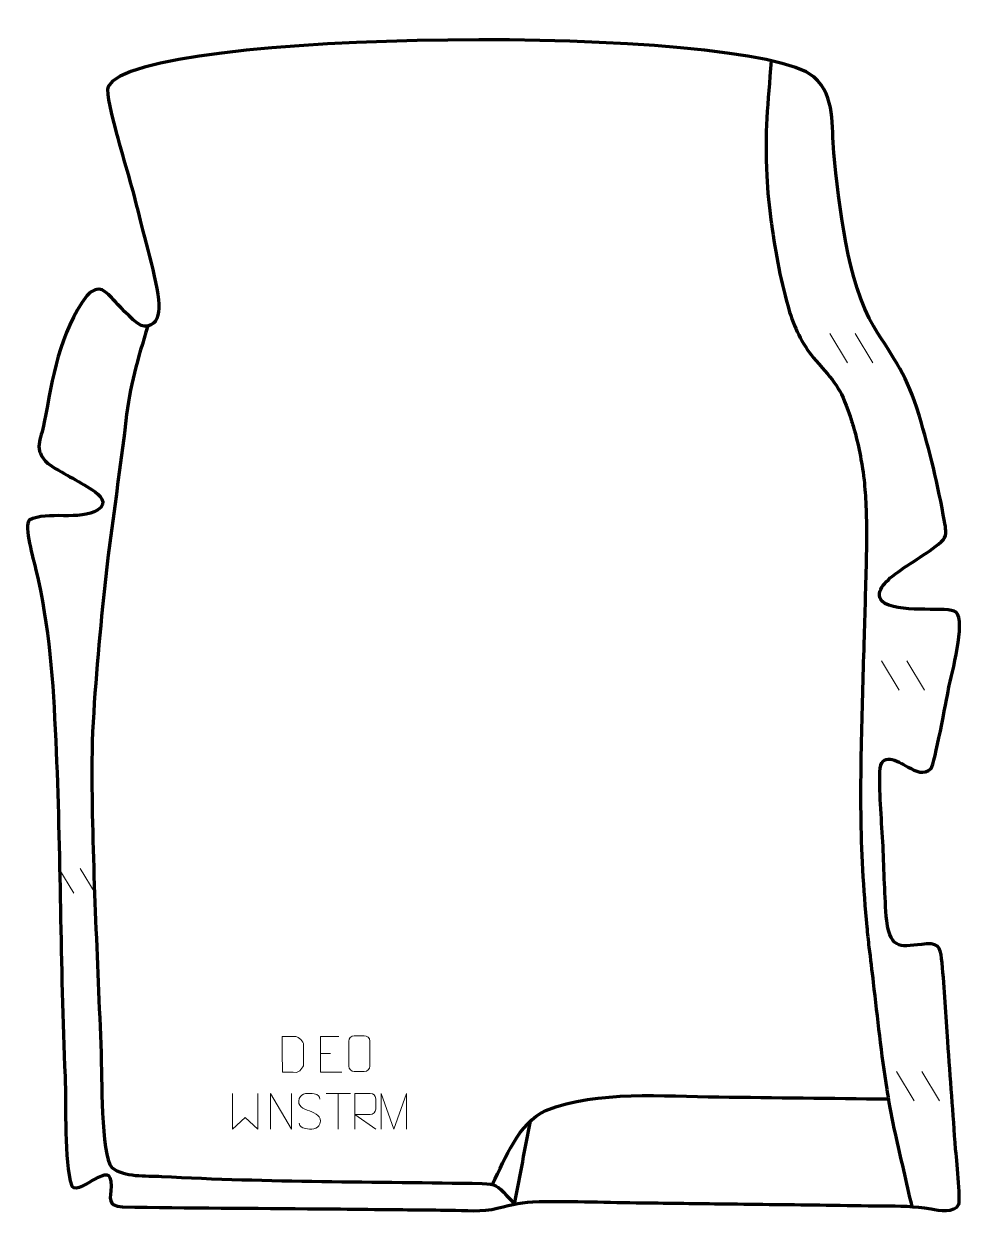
# Model space of a CAD drawing. Header units: millimetres. Extents: x 1078 to 1736, y 17 to 848.
import ezdxf

# ---------------------------------------------------------------- set-up
doc = ezdxf.new("R2010")
doc.units = ezdxf.units.MM
doc.header["$MEASUREMENT"] = 0
doc.layers.add('layer 1', color=7, linetype='Continuous')
doc.layers.add('layer 2', color=7, linetype='Continuous')

msp = doc.modelspace()

# ---------------------------------------------------------------- linework, layer by layer
at = {"layer": 'layer 1', "color": 142, "lineweight": 158}
for points, knots in [([(1599.9129, 821.9224), (1597.5865, 792.1728), (1595.1848, 771.6496), (1596.8235, 741.5487), (1596.8235, 741.5487), (1597.417, 730.6467), (1598.4063, 719.9078), (1599.8935, 709.0902), (1599.8935, 709.0902), (1599.8935, 709.0902), (1600.0299, 708.1098), (1600.0299, 708.1098), (1600.0299, 708.1098), (1603.0812, 687.0172), (1606.6271, 666.7931), (1612.8074, 646.3415), (1612.8074, 646.3415), (1616.96, 633.3517), (1622.1904, 622.8012), (1631.1852, 612.4409), (1631.1852, 612.4409), (1643.6705, 598.2669), (1648.3698, 593.3428), (1654.5781, 574.829), (1654.5781, 574.829), (1655.5998, 571.7821), (1656.5277, 568.7137), (1657.4403, 565.6329), (1657.4403, 565.6329), (1660.8667, 553.9084), (1663.1518, 542.0784), (1664.6437, 529.9623), (1664.6437, 529.9623), (1664.6437, 529.9623), (1664.7376, 529.1052), (1664.7376, 529.1052), (1664.7376, 529.1052), (1665.365, 523.2287), (1665.7543, 517.3725), (1666.0382, 511.4708), (1666.0382, 511.4708), (1666.9993, 490.8371), (1666.1319, 470.1307), (1665.6343, 449.4935), (1665.6343, 449.4935), (1665.3986, 439.5853), (1665.1254, 429.6788), (1664.8218, 419.7724), (1664.8218, 419.7724), (1664.0586, 395.6618), (1663.3022, 371.5539), (1662.779, 347.4365), (1662.779, 347.4365), (1662.4229, 330.5303), (1662.2536, 313.6396), (1662.409, 296.7297), (1662.409, 296.7297), (1662.6901, 270.0747), (1664.1925, 243.5435), (1666.6713, 217.0055), (1666.6713, 217.0055), (1667.122, 212.2644), (1667.6237, 207.5365), (1668.1734, 202.806), (1668.1734, 202.806), (1669.18, 194.5666), (1670.2294, 186.3366), (1671.1693, 178.0888), (1671.1693, 178.0888), (1673.9786, 153.1385), (1676.6373, 128.2647), (1680.599, 103.4582), (1680.599, 103.4582), (1680.599, 103.4582), (1680.9012, 101.5758), (1680.9012, 101.5758), (1680.9012, 101.5758), (1682.4938, 91.8158), (1684.3209, 82.1602), (1686.4525, 72.503), (1686.4525, 72.503), (1690.264, 55.5417), (1694.1676, 38.6014), (1698.0785, 21.6627)], [0, 0, 0, 0, 0.04545455, 0.04545455, 0.04545455, 0.04545455, 0.09090909, 0.09090909, 0.09090909, 0.09090909, 0.13636364, 0.13636364, 0.13636364, 0.13636364, 0.18181818, 0.18181818, 0.18181818, 0.18181818, 0.22727273, 0.22727273, 0.22727273, 0.22727273, 0.27272727, 0.27272727, 0.27272727, 0.27272727, 0.31818182, 0.31818182, 0.31818182, 0.31818182, 0.36363636, 0.36363636, 0.36363636, 0.36363636, 0.40909091, 0.40909091, 0.40909091, 0.40909091, 0.45454545, 0.45454545, 0.45454545, 0.45454545, 0.5, 0.5, 0.5, 0.5, 0.54545455, 0.54545455, 0.54545455, 0.54545455, 0.59090909, 0.59090909, 0.59090909, 0.59090909, 0.63636364, 0.63636364, 0.63636364, 0.63636364, 0.68181818, 0.68181818, 0.68181818, 0.68181818, 0.72727273, 0.72727273, 0.72727273, 0.72727273, 0.77272727, 0.77272727, 0.77272727, 0.77272727, 0.81818182, 0.81818182, 0.81818182, 0.81818182, 0.86363636, 0.86363636, 0.86363636, 0.86363636, 0.90909091, 0.90909091, 0.90909091, 0.90909091, 1, 1, 1, 1]), ([(1164.6608, 636.6654), (1157.3093, 613.1939), (1152.1007, 594.9893), (1149.2308, 570.3391), (1149.2308, 570.3391), (1143.8428, 524.6362), (1136.4617, 479.8135), (1132.2791, 433.8543), (1132.2791, 433.8543), (1129.1532, 398.827), (1125.4218, 361.5131), (1125.4467, 326.437), (1125.4467, 326.437), (1125.7477, 260.7352), (1129.4977, 194.4629), (1131.9411, 128.7504), (1131.9411, 128.7504), (1132.3881, 114.3052), (1131.906, 57.7124), (1139.3637, 48.8009), (1139.3637, 48.8009), (1148.1395, 41.96), (1163.2238, 43.2065), (1174.1, 42.6053), (1174.1, 42.6053), (1248.9663, 38.6597), (1323.288, 38.9556), (1398.1538, 37.701), (1398.1538, 37.701), (1407.7488, 37.5402), (1408.587, 35.9206), (1415.0816, 29.3219), (1415.0816, 29.3219), (1416.9586, 27.4148), (1418.6714, 25.5443), (1420.4011, 23.5026)], [0, 0, 0, 0, 0.1, 0.1, 0.1, 0.1, 0.2, 0.2, 0.2, 0.2, 0.3, 0.3, 0.3, 0.3, 0.4, 0.4, 0.4, 0.4, 0.5, 0.5, 0.5, 0.5, 0.6, 0.6, 0.6, 0.6, 0.7, 0.7, 0.7, 0.7, 0.8, 0.8, 0.8, 0.8, 1, 1, 1, 1]), ([(1405.3525, 37.4952), (1414.5498, 55.4563), (1423.1198, 79.6414), (1442.6006, 88.6907), (1442.6006, 88.6907), (1479.5908, 102.9915), (1524.1555, 98.5217), (1563.2699, 98.1222), (1563.2699, 98.1222), (1602.6133, 97.7195), (1641.9554, 97.2248), (1681.2978, 96.7321)], [0, 0, 0, 0, 0.25, 0.25, 0.25, 0.25, 0.5, 0.5, 0.5, 0.5, 1, 1, 1, 1]), ([(1431.6552, 81.2658), (1427.9694, 62.3479), (1424.284, 43.4299), (1420.5977, 24.512), (1420.5977, 24.512), (1420.5977, 24.512), (1420.4011, 23.5026), (1420.4011, 23.5026)], [0, 0, 0, 0, 0.33333333, 0.33333333, 0.33333333, 0.33333333, 1, 1, 1, 1])]:
    msp.add_open_spline(points, degree=3, knots=knots, dxfattribs=at)
at = {"layer": 'layer 2', "color": 242, "lineweight": 158}
msp.add_open_spline([(1629.738, 810.7012), (1645.1977, 796.1919), (1641.9047, 776.7837), (1643.5956, 757.4226), (1643.5956, 757.4226), (1647.2301, 721.866), (1653.1703, 666.6482), (1671.5921, 636.223), (1671.5921, 636.223), (1686.2156, 612.3594), (1694.8081, 602.3863), (1703.198, 574.4172), (1703.198, 574.4172), (1710.6017, 549.5323), (1716.382, 525.5343), (1720.9773, 499.9773), (1720.9773, 499.9773), (1721.6596, 496.1829), (1722.8932, 490.6279), (1720.2259, 487.3888), (1720.2259, 487.3888), (1711.5336, 479.0225), (1696.8966, 471.1421), (1686.7479, 463.5671), (1686.7479, 463.5671), (1680.9097, 459.1792), (1669.4878, 449.6385), (1679.2851, 442.8304), (1679.2851, 442.8304), (1693.5334, 435.9189), (1723.1098, 440.8418), (1728.9793, 436.8483), (1728.9793, 436.8483), (1736.098, 430.0307), (1725.8956, 393.4206), (1723.802, 383.2763), (1723.802, 383.2763), (1722.236, 375.4931), (1714.0351, 330.8101), (1711.6431, 327.6554), (1711.6431, 327.6554), (1706.5278, 322.4665), (1701.0065, 325.6233), (1695.5215, 328.5665), (1695.5215, 328.5665), (1687.5436, 332.8974), (1676.459, 340.0242), (1675.7989, 325.2465), (1675.7989, 325.2465), (1675.2864, 308.4626), (1677.2119, 290.1556), (1678.0533, 273.2098), (1678.0533, 273.2098), (1678.866, 256.0315), (1679.0056, 238.329), (1680.5853, 221.2531), (1680.5853, 221.2531), (1683.6628, 199.7922), (1690.5629, 203.3784), (1708.3277, 205.0331), (1708.3277, 205.0331), (1718.4004, 205.6362), (1718.3058, 200.3442), (1719.2125, 191.7389), (1719.2125, 191.7389), (1721.1083, 173.7465), (1721.8675, 154.9879), (1723.2003, 136.85), (1723.2003, 136.85), (1724.1319, 124.1713), (1725.0634, 111.4928), (1725.9949, 98.8142), (1725.9949, 98.8142), (1726.9031, 86.4527), (1727.8114, 74.091), (1728.7197, 61.7294), (1728.7197, 61.7294), (1729.1893, 55.8768), (1732.1667, 26.3724), (1730.957, 23.1453), (1730.957, 23.1453), (1727.9435, 16.9323), (1717.1787, 19.0172), (1711.7266, 19.8969), (1711.7266, 19.8969), (1698.743, 21.9466), (1690.4063, 22.0518), (1677.3946, 22.0926), (1677.3946, 22.0926), (1664.3424, 22.1336), (1651.2872, 22.4718), (1638.2354, 22.6409), (1638.2354, 22.6409), (1626.4549, 22.7845), (1614.6745, 22.9282), (1602.8941, 23.0717), (1602.8941, 23.0717), (1591.1136, 23.2154), (1579.3331, 23.359), (1567.5527, 23.5025), (1567.5527, 23.5025), (1548.4492, 23.7355), (1529.3458, 23.9683), (1510.2422, 24.2012), (1510.2422, 24.2012), (1486.1656, 24.5067), (1461.8102, 25.3667), (1437.763, 25.0645), (1437.763, 25.0645), (1425.777, 24.8602), (1419.9868, 23.4036), (1408.5979, 20.3495), (1408.5979, 20.3495), (1398.7455, 17.7074), (1385.8974, 18.9997), (1375.5218, 19.104), (1375.5218, 19.104), (1358.0022, 19.2802), (1340.4826, 19.4585), (1322.9629, 19.6357), (1322.9629, 19.6357), (1310.2213, 19.7647), (1297.4798, 19.8935), (1284.7382, 20.0224), (1284.7382, 20.0224), (1238.8488, 20.4779), (1192.7325, 20.4784), (1146.8762, 21.3851), (1146.8762, 21.3851), (1135.9343, 22.2221), (1138.5023, 26.9283), (1139.0132, 35.7881), (1139.0132, 35.7881), (1138.4291, 46.5388), (1135.4489, 44.8896), (1127.1887, 40.5015), (1127.1887, 40.5015), (1124.1463, 38.8853), (1114.2323, 31.9469), (1111.4342, 35.8109), (1111.4342, 35.8109), (1105.6499, 54.385), (1107.8384, 91.3751), (1106.7663, 112.4125), (1106.7663, 112.4125), (1103.2871, 190.522), (1103.8526, 268.6492), (1100.2479, 346.8357), (1100.2479, 346.8357), (1098.391, 389.1669), (1095.9696, 425.7006), (1086.2209, 467.2453), (1086.2209, 467.2453), (1084.797, 473.0114), (1077.9681, 497.0905), (1081.7882, 501.0606), (1081.7882, 501.0606), (1094.533, 507.653), (1117.0862, 500.2877), (1129.6096, 508.1746), (1129.6096, 508.1746), (1137.4441, 513.1086), (1130.7319, 518.8282), (1125.8039, 522.1526), (1125.8039, 522.1526), (1115.7302, 528.695), (1104.4344, 533.993), (1094.7279, 540.5114), (1094.7279, 540.5114), (1084.2165, 551.2009), (1089.8479, 556.2771), (1092.3072, 569.3578), (1092.3072, 569.3578), (1098.0157, 599.9085), (1102.8014, 632.1654), (1121.9479, 657.7369), (1121.9479, 657.7369), (1130.6674, 666.6461), (1134.9524, 661.0029), (1141.9525, 653.5477), (1141.9525, 653.5477), (1145.6188, 649.6216), (1157.0318, 636.7744), (1161.9576, 636.3921), (1161.9576, 636.3921), (1169.7394, 636.2359), (1171.878, 642.1643), (1172.2398, 648.9441), (1172.2398, 648.9441), (1172.7883, 663.529), (1162.2422, 697.3597), (1158.4697, 713.4469), (1158.4697, 713.4469), (1153.5157, 734.5719), (1146.9156, 754.8469), (1141.4762, 775.7103), (1141.4762, 775.7103), (1140.1595, 780.916), (1135.0757, 799.7903), (1136.8452, 803.9286), (1136.8452, 803.9286), (1157.714, 844.4085), (1584.2777, 847.7049), (1629.738, 810.7012)], degree=3, knots=[0, 0, 0, 0, 0.01923077, 0.01923077, 0.01923077, 0.01923077, 0.03846154, 0.03846154, 0.03846154, 0.03846154, 0.05769231, 0.05769231, 0.05769231, 0.05769231, 0.07692308, 0.07692308, 0.07692308, 0.07692308, 0.09615385, 0.09615385, 0.09615385, 0.09615385, 0.11538462, 0.11538462, 0.11538462, 0.11538462, 0.13461538, 0.13461538, 0.13461538, 0.13461538, 0.15384615, 0.15384615, 0.15384615, 0.15384615, 0.17307692, 0.17307692, 0.17307692, 0.17307692, 0.19230769, 0.19230769, 0.19230769, 0.19230769, 0.21153846, 0.21153846, 0.21153846, 0.21153846, 0.23076923, 0.23076923, 0.23076923, 0.23076923, 0.25, 0.25, 0.25, 0.25, 0.26923077, 0.26923077, 0.26923077, 0.26923077, 0.28846154, 0.28846154, 0.28846154, 0.28846154, 0.30769231, 0.30769231, 0.30769231, 0.30769231, 0.32692308, 0.32692308, 0.32692308, 0.32692308, 0.34615385, 0.34615385, 0.34615385, 0.34615385, 0.36538462, 0.36538462, 0.36538462, 0.36538462, 0.38461538, 0.38461538, 0.38461538, 0.38461538, 0.40384615, 0.40384615, 0.40384615, 0.40384615, 0.42307692, 0.42307692, 0.42307692, 0.42307692, 0.44230769, 0.44230769, 0.44230769, 0.44230769, 0.46153846, 0.46153846, 0.46153846, 0.46153846, 0.48076923, 0.48076923, 0.48076923, 0.48076923, 0.5, 0.5, 0.5, 0.5, 0.51923077, 0.51923077, 0.51923077, 0.51923077, 0.53846154, 0.53846154, 0.53846154, 0.53846154, 0.55769231, 0.55769231, 0.55769231, 0.55769231, 0.57692308, 0.57692308, 0.57692308, 0.57692308, 0.59615385, 0.59615385, 0.59615385, 0.59615385, 0.61538462, 0.61538462, 0.61538462, 0.61538462, 0.63461538, 0.63461538, 0.63461538, 0.63461538, 0.65384615, 0.65384615, 0.65384615, 0.65384615, 0.67307692, 0.67307692, 0.67307692, 0.67307692, 0.69230769, 0.69230769, 0.69230769, 0.69230769, 0.71153846, 0.71153846, 0.71153846, 0.71153846, 0.73076923, 0.73076923, 0.73076923, 0.73076923, 0.75, 0.75, 0.75, 0.75, 0.76923077, 0.76923077, 0.76923077, 0.76923077, 0.78846154, 0.78846154, 0.78846154, 0.78846154, 0.80769231, 0.80769231, 0.80769231, 0.80769231, 0.82692308, 0.82692308, 0.82692308, 0.82692308, 0.84615385, 0.84615385, 0.84615385, 0.84615385, 0.86538462, 0.86538462, 0.86538462, 0.86538462, 0.88461538, 0.88461538, 0.88461538, 0.88461538, 0.90384615, 0.90384615, 0.90384615, 0.90384615, 0.92307692, 0.92307692, 0.92307692, 0.92307692, 0.94230769, 0.94230769, 0.94230769, 0.94230769, 0.96153846, 0.96153846, 0.96153846, 0.96153846, 1, 1, 1, 1], dxfattribs=at)
at = {"layer": 'layer 2', "color": 250, "lineweight": 9}
for points in [[(1640.8676, 631.3516), (1640.8676, 631.3516), (1653.2319, 610.8073), (1653.2319, 610.8073)], [(1658.5975, 631.3516), (1658.5975, 631.3516), (1670.9618, 610.8073), (1670.9618, 610.8073)], [(1676.851, 402.7515), (1676.851, 402.7515), (1689.2153, 382.2072), (1689.2153, 382.2072)], [(1694.5809, 402.7515), (1694.5809, 402.7515), (1706.9452, 382.2072), (1706.9452, 382.2072)], [(1102.4403, 257.7597), (1102.4403, 257.7597), (1112.8891, 240.3982), (1112.8891, 240.3982)], [(1117.4234, 257.7597), (1117.4234, 257.7597), (1127.8722, 240.3982), (1127.8722, 240.3982)], [(1285.1037, 128.4053), (1285.1037, 128.4053), (1292.2718, 128.4053), (1292.2718, 128.4053)], [(1687.4343, 115.9431), (1687.4343, 115.9431), (1699.7986, 95.3988), (1699.7986, 95.3988)], [(1705.1642, 115.9431), (1705.1642, 115.9431), (1717.5285, 95.3988), (1717.5285, 95.3988)], [(1289.0399, 100.6202), (1289.0399, 100.6202), (1306.0271, 100.6202), (1306.0271, 100.6202)], [(1297.5337, 75.6902), (1297.5337, 75.6902), (1297.5337, 100.6437), (1297.5337, 100.6437)]]:
    msp.add_open_spline(points, degree=3, dxfattribs=at)
for points, knots in [([(1258.5312, 115.3541), (1260.863, 115.3545), (1265.8132, 115.3305), (1268.1447, 115.3302), (1268.1447, 115.3302), (1270.0697, 115.2248), (1273.3883, 118.7664), (1273.3771, 120.7837), (1273.3771, 120.7837), (1273.3767, 126.5538), (1273.3767, 128.7235), (1273.3771, 134.4928), (1273.3771, 134.4928), (1273.3728, 136.6309), (1269.9983, 140.291), (1267.8459, 140.2775), (1267.8459, 140.2775), (1265.5202, 140.2775), (1260.7959, 140.2775), (1258.4698, 140.2775), (1258.4698, 140.2775), (1258.4702, 134.5306), (1258.5315, 121.1014), (1258.5312, 115.3541)], [0, 0, 0, 0, 0.14285714, 0.14285714, 0.14285714, 0.14285714, 0.28571429, 0.28571429, 0.28571429, 0.28571429, 0.42857143, 0.42857143, 0.42857143, 0.42857143, 0.57142857, 0.57142857, 0.57142857, 0.57142857, 0.71428571, 0.71428571, 0.71428571, 0.71428571, 1, 1, 1, 1]), ([(1297.9776, 140.285), (1297.9776, 140.285), (1285.1037, 140.285), (1285.1037, 140.285), (1285.1037, 140.285), (1285.1037, 140.285), (1285.1037, 115.3314), (1285.1037, 115.3314), (1285.1037, 115.3314), (1285.1037, 115.3314), (1299.9695, 115.3314), (1299.9695, 115.3314)], [0, 0, 0, 0, 0.25, 0.25, 0.25, 0.25, 0.5, 0.5, 0.5, 0.5, 1, 1, 1, 1]), ([(1308.7522, 140.8818), (1311.0779, 140.8818), (1313.404, 140.8818), (1315.7301, 140.8818), (1315.7301, 140.8818), (1317.6767, 140.9174), (1319.6681, 139.4258), (1319.6948, 136.9882), (1319.6948, 136.9882), (1319.6944, 131.2413), (1319.6944, 125.494), (1319.6948, 119.7463), (1319.6948, 119.7463), (1319.555, 117.4229), (1317.8778, 115.9433), (1315.7301, 115.9325), (1315.7301, 115.9325), (1313.3982, 115.9329), (1311.0663, 115.9329), (1308.7348, 115.9325), (1308.7348, 115.9325), (1306.8098, 115.8271), (1304.8377, 117.7116), (1304.8489, 119.7289), (1304.8489, 119.7289), (1304.8492, 125.499), (1304.8492, 131.2687), (1304.8489, 137.038), (1304.8489, 137.038), (1304.8531, 139.1761), (1306.5998, 140.8953), (1308.7522, 140.8818)], [0, 0, 0, 0, 0.11111111, 0.11111111, 0.11111111, 0.11111111, 0.22222222, 0.22222222, 0.22222222, 0.22222222, 0.33333333, 0.33333333, 0.33333333, 0.33333333, 0.44444444, 0.44444444, 0.44444444, 0.44444444, 0.55555556, 0.55555556, 0.55555556, 0.55555556, 0.66666667, 0.66666667, 0.66666667, 0.66666667, 0.77777778, 0.77777778, 0.77777778, 0.77777778, 1, 1, 1, 1]), ([(1223.6909, 100.6459), (1223.6909, 100.6459), (1223.6909, 75.6879), (1223.6909, 75.6879), (1223.6909, 75.6879), (1223.6909, 75.6879), (1232.5336, 83.7526), (1232.5336, 83.7526), (1232.5336, 83.7526), (1232.5336, 83.7526), (1241.376, 75.6885), (1241.376, 75.6885), (1241.376, 75.6885), (1241.376, 75.6885), (1241.376, 100.6459), (1241.376, 100.6459)], [0, 0, 0, 0, 0.2, 0.2, 0.2, 0.2, 0.4, 0.4, 0.4, 0.4, 0.6, 0.6, 0.6, 0.6, 1, 1, 1, 1]), ([(1250.2061, 75.6902), (1250.2061, 75.6902), (1250.2061, 100.6437), (1250.2061, 100.6437), (1250.2061, 100.6437), (1250.2061, 100.6437), (1264.8609, 75.6902), (1264.8609, 75.6902), (1264.8609, 75.6902), (1264.8609, 75.6902), (1264.8609, 100.6437), (1264.8609, 100.6437)], [0, 0, 0, 0, 0.25, 0.25, 0.25, 0.25, 0.5, 0.5, 0.5, 0.5, 1, 1, 1, 1]), ([(1277.5389, 88.3408), (1273.2906, 89.8112), (1268.3825, 91.607), (1270.3876, 97.1273), (1270.3876, 97.1273), (1271.8911, 101.2672), (1277.1047, 100.8787), (1280.7083, 100.2776), (1280.7083, 100.2776), (1283.5689, 99.8004), (1284.4336, 98.5872), (1284.7442, 96.5031)], [0, 0, 0, 0, 0.25, 0.25, 0.25, 0.25, 0.5, 0.5, 0.5, 0.5, 1, 1, 1, 1]), ([(1309.0439, 75.6902), (1309.0439, 75.6902), (1309.0439, 100.6437), (1309.0439, 100.6437), (1309.0439, 100.6437), (1312.6387, 100.6437), (1316.2342, 100.6437), (1319.8294, 100.6437), (1319.8294, 100.6437), (1322.1547, 100.606), (1323.712, 99.116), (1323.7079, 96.7496), (1323.7079, 96.7496), (1323.7075, 94.7141), (1323.7075, 91.6547), (1323.7079, 89.6187), (1323.7079, 89.6187), (1323.7014, 87.7432), (1321.8891, 85.8014), (1319.8796, 85.7823), (1319.8796, 85.7823), (1319.8796, 85.7823), (1309.0439, 85.7823), (1309.0439, 85.7823), (1309.0439, 85.7823), (1309.0439, 85.7823), (1323.6986, 75.6902), (1323.6986, 75.6902)], [0, 0, 0, 0, 0.125, 0.125, 0.125, 0.125, 0.25, 0.25, 0.25, 0.25, 0.375, 0.375, 0.375, 0.375, 0.5, 0.5, 0.5, 0.5, 0.625, 0.625, 0.625, 0.625, 0.75, 0.75, 0.75, 0.75, 1, 1, 1, 1]), ([(1327.5335, 75.688), (1327.5335, 75.688), (1327.5335, 100.6459), (1327.5335, 100.6459), (1327.5335, 100.6459), (1327.5335, 100.6459), (1336.4586, 75.688), (1336.4586, 75.688), (1336.4586, 75.688), (1336.4586, 75.688), (1345.2185, 100.6454), (1345.2185, 100.6454), (1345.2185, 100.6454), (1345.2185, 100.6454), (1345.2185, 75.688), (1345.2185, 75.688)], [0, 0, 0, 0, 0.2, 0.2, 0.2, 0.2, 0.4, 0.4, 0.4, 0.4, 0.6, 0.6, 0.6, 0.6, 1, 1, 1, 1]), ([(1277.5389, 88.3407), (1281.5575, 86.694), (1286.587, 84.8057), (1284.753, 79.4454), (1284.753, 79.4454), (1283.2932, 75.179), (1278.3824, 75.4357), (1274.6563, 75.9904), (1274.6563, 75.9904), (1271.9063, 76.4002), (1270.6854, 77.6137), (1270.3074, 79.7259)], [0, 0, 0, 0, 0.25, 0.25, 0.25, 0.25, 0.5, 0.5, 0.5, 0.5, 1, 1, 1, 1])]:
    msp.add_open_spline(points, degree=3, knots=knots, dxfattribs=at)

doc.saveas('drawing.dxf')
